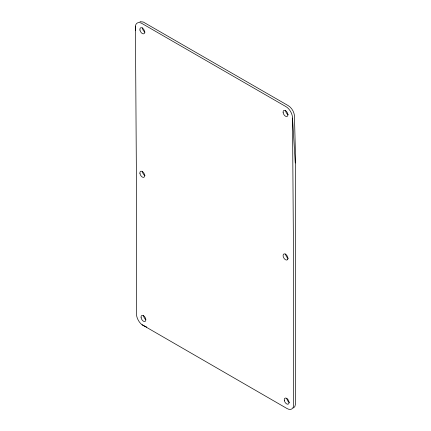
<?xml version="1.0" encoding="UTF-8"?>
<svg xmlns="http://www.w3.org/2000/svg" width="431" height="431" viewBox="0 0 431 431"><rect width="100%" height="100%" fill="white"/><g stroke="black" fill="none" stroke-linecap="round" stroke-linejoin="round"><path stroke-width="0.65" d="M135.409 26.167L136.487 189.101L136.487 313.973A9.374 5.409 60 0 0 138.432 320.502L139.218 321.741A9.374 5.409 60 0 0 142.079 324.758L287.041 408.545A9.374 5.409 60 0 0 293.667 404.72L293.667 279.848L292.509 118.067A9.374 5.409 60 0 0 290.569 111.532L289.777 110.298A9.374 5.409 60 0 0 285.882 106.586L141.955 23.489A9.374 5.409 60 0 0 138.06 22.703L137.268 23.026A9.374 5.409 60 0 0 135.409 26.167L135.603 29.766M135.447 27.11L135.533 30.671M293.468 407.99L294.89 406.487L295.671 403.227L295.671 162.412L294.432 115.384C293.856 111.451 291.582 107.702 288.177 105.6L143.259 22.024L139.989 21.669M143.114 325.453L146.772 327.102M142.079 324.758L143.889 325.604M292.509 118.067L295.262 162.988M145.075 32.153A3.4 1.961 60 0 1 142.472 27.767M145.829 319.603A3.4 1.961 60 0 1 143.631 315.454M289.433 402.516A3.4 1.961 60 0 1 286.847 398.61M288.274 114.824A3.4 1.961 60 0 1 285.667 110.438M145.075 175.67A3.4 1.961 60 0 1 142.472 171.285M288.274 258.347A3.4 1.961 60 0 1 285.667 253.961M287.784 259.096L287.628 259.44A3.4 1.961 60 0 1 283.555 257.49A3.4 1.961 60 0 1 285.08 253.988A3.4 1.961 60 0 1 287.784 259.096M283.151 112.75A3.4 1.961 60 0 0 287.148 116.397A3.4 1.961 60 0 0 286.157 111.16A3.4 1.961 60 0 0 283.151 112.75M141.115 317.766A3.4 1.961 60 0 0 145.107 321.413A3.4 1.961 60 0 0 144.116 316.171A3.4 1.961 60 0 0 141.115 317.766M284.309 400.437A3.4 1.961 60 0 0 288.307 404.089A3.4 1.961 60 0 0 287.315 398.847A3.4 1.961 60 0 0 284.309 400.437M139.951 173.596A3.4 1.961 60 0 0 143.949 177.243A3.4 1.961 60 0 0 142.957 172.007A3.4 1.961 60 0 0 139.951 173.596M139.951 30.073A3.4 1.961 60 0 0 143.949 33.726A3.4 1.961 60 0 0 142.957 28.484A3.4 1.961 60 0 0 139.951 30.073"/></g></svg>
